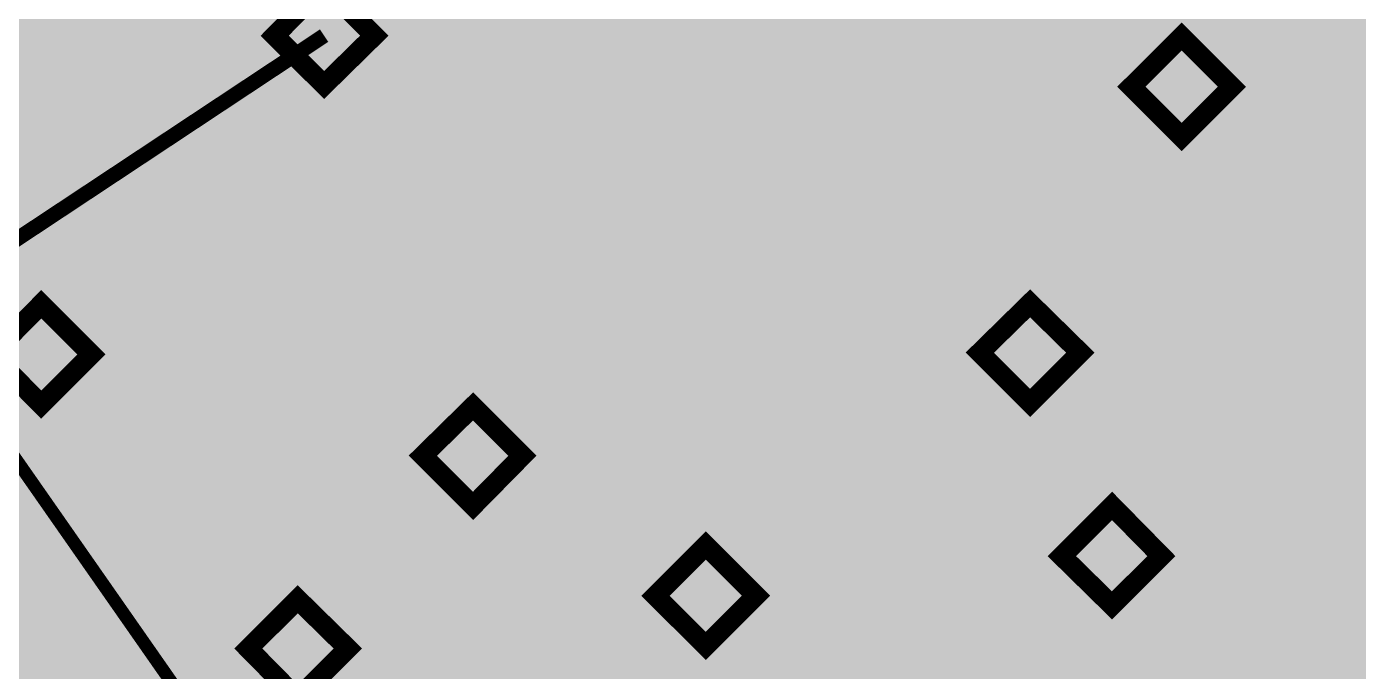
# Model space of a CAD drawing. Header units: millimetres. Extents: x 92 to 588, y 96 to 434.
# Drawn here: x 440.78 to 467.44, y 340.66 to 353.57 of the extents above; entities that cross this region are included whole.
import ezdxf

# ---------------------------------------------------------------- set-up
doc = ezdxf.new("R2010")
doc.units = ezdxf.units.MM
doc.layers.add('H', color=7, linetype='Continuous')
doc.layers.add('P', color=7, linetype='Continuous')

msp = doc.modelspace()

# ---------------------------------------------------------------- hatches: boundary and pattern name
at = {"layer": 'H', "linetype": 'Continuous'}
for points in [[(291.162, 223.903), (291.162, 433.788), (588.166, 433.788), (588.166, 223.903), (291.162, 223.903)], [(456.015, 352.12), (455.927, 352.12), (455.768, 352.155), (455.698, 352.173), (455.627, 352.208), (455.504, 352.296), (455.451, 352.349), (455.38, 352.437), (455.274, 352.614), (455.239, 352.737), (455.204, 352.861), (455.168, 353.143), (455.168, 353.302), (455.168, 353.478), (455.204, 353.778), (455.239, 353.919), (455.274, 354.042), (455.38, 354.289), (455.451, 354.395), (455.521, 354.483), (455.698, 354.642), (455.803, 354.695), (455.927, 354.748), (456.174, 354.801), (456.315, 354.801), (456.403, 354.801), (456.474, 354.801), (456.562, 354.783), (456.615, 354.766), (456.615, 354.448), (456.544, 354.466), (456.456, 354.483), (456.368, 354.501), (456.28, 354.501), (456.191, 354.501), (456.05, 354.483), (455.927, 354.43), (455.803, 354.342), (455.75, 354.289), (455.698, 354.236), (455.627, 354.095), (455.574, 353.937), (455.521, 353.743), (455.521, 353.637), (455.627, 353.46), (455.521, 353.39), (455.504, 353.319), (455.504, 353.231), (455.521, 353.108), (455.539, 352.896), (455.556, 352.808), (455.592, 352.719), (455.662, 352.596), (455.698, 352.543), (455.768, 352.473), (455.856, 352.437), (455.927, 352.402), (456.015, 352.402), (456.121, 352.402), (456.244, 352.455), (456.315, 352.525), (456.35, 352.561), (456.385, 352.596), (456.438, 352.684), (456.474, 352.861), (456.491, 353.002), (456.491, 353.072), (456.456, 353.213), (456.438, 353.266), (456.421, 353.319), (456.35, 353.407), (456.315, 353.443), (456.28, 353.478), (456.191, 353.513), (456.156, 353.531), (456.068, 353.531), (455.98, 353.548), (455.856, 353.531), (455.75, 353.496), (455.627, 353.46), (455.521, 353.637), (455.645, 353.725), (455.768, 353.778), (455.839, 353.795), (455.98, 353.831), (456.05, 353.831), (456.191, 353.813), (456.315, 353.795), (456.385, 353.778), (456.491, 353.707), (456.562, 353.672), (456.632, 353.619), (456.738, 353.478), (456.774, 353.407), (456.809, 353.319), (456.826, 353.125), (456.844, 353.019), (456.826, 352.913), (456.809, 352.737), (456.774, 352.649), (456.738, 352.561), (456.65, 352.42), (456.597, 352.367), (456.544, 352.314), (456.403, 352.208), (456.333, 352.19), (456.262, 352.155), (456.103, 352.12), (456.015, 352.12)], [(457.85, 352.12), (457.673, 352.12), (457.479, 352.155), (457.32, 352.208), (457.179, 352.261), (457.179, 352.631), (457.25, 352.596), (457.32, 352.561), (457.391, 352.525), (457.479, 352.49), (457.585, 352.473), (457.673, 352.437), (457.761, 352.42), (457.85, 352.42), (457.955, 352.42), (458.061, 352.455), (458.114, 352.473), (458.202, 352.543), (458.238, 352.578), (458.29, 352.667), (458.326, 352.755), (458.361, 352.861), (458.361, 353.002), (458.361, 353.072), (458.343, 353.178), (458.326, 353.231), (458.308, 353.266), (458.255, 353.337), (458.22, 353.372), (458.185, 353.407), (458.079, 353.443), (458.026, 353.46), (457.92, 353.478), (457.797, 353.496), (457.655, 353.496), (457.514, 353.46), (457.373, 353.443), (457.285, 353.425), (457.285, 354.766), (458.696, 354.766), (458.696, 354.448), (457.62, 354.448), (457.62, 353.76), (457.673, 353.778), (457.744, 353.778), (457.797, 353.778), (457.85, 353.778), (458.044, 353.778), (458.185, 353.743), (458.255, 353.725), (458.379, 353.672), (458.449, 353.619), (458.502, 353.566), (458.608, 353.443), (458.643, 353.372), (458.679, 353.302), (458.714, 353.108), (458.714, 353.002), (458.714, 352.913), (458.679, 352.737), (458.661, 352.649), (458.626, 352.578), (458.537, 352.437), (458.485, 352.367), (458.432, 352.314), (458.29, 352.226), (458.22, 352.19), (458.132, 352.155), (457.955, 352.12), (457.85, 352.12)], [(460.901, 352.12), (460.707, 352.12), (460.531, 352.155), (460.354, 352.208), (460.213, 352.261), (460.213, 352.631), (460.284, 352.596), (460.354, 352.561), (460.442, 352.525), (460.531, 352.49), (460.619, 352.473), (460.707, 352.437), (460.795, 352.42), (460.901, 352.42), (461.007, 352.42), (461.113, 352.455), (461.148, 352.473), (461.236, 352.543), (461.271, 352.578), (461.342, 352.667), (461.377, 352.755), (461.395, 352.861), (461.413, 353.002), (461.413, 353.072), (461.395, 353.178), (461.377, 353.231), (461.36, 353.266), (461.289, 353.337), (461.271, 353.372), (461.219, 353.407), (461.13, 353.443), (461.077, 353.46), (460.972, 353.478), (460.83, 353.496), (460.689, 353.496), (460.548, 353.46), (460.425, 353.443), (460.319, 353.425), (460.319, 354.766), (461.748, 354.766), (461.748, 354.448), (460.654, 354.448), (460.654, 353.76), (460.725, 353.778), (460.848, 353.778), (460.901, 353.778), (461.077, 353.778), (461.236, 353.743), (461.307, 353.725), (461.43, 353.672), (461.501, 353.619), (461.554, 353.566), (461.66, 353.443), (461.695, 353.372), (461.73, 353.302), (461.765, 353.108), (461.765, 353.002), (461.765, 352.913), (461.73, 352.737), (461.695, 352.649), (461.677, 352.578), (461.589, 352.437), (461.536, 352.367), (461.483, 352.314), (461.342, 352.226), (461.254, 352.19), (461.183, 352.155), (460.989, 352.12), (460.901, 352.12)], [(462.965, 352.12), (462.877, 352.12), (462.718, 352.155), (462.63, 352.173), (462.559, 352.208), (462.436, 352.296), (462.383, 352.349), (462.312, 352.437), (462.224, 352.614), (462.171, 352.737), (462.136, 352.861), (462.1, 353.143), (462.1, 353.302), (462.1, 353.478), (462.136, 353.778), (462.171, 353.919), (462.206, 354.042), (462.312, 354.289), (462.383, 354.395), (462.453, 354.483), (462.63, 354.642), (462.753, 354.695), (462.859, 354.748), (463.124, 354.801), (463.265, 354.801), (463.353, 354.801), (463.423, 354.801), (463.494, 354.783), (463.547, 354.766), (463.547, 354.448), (463.476, 354.466), (463.406, 354.483), (463.318, 354.501), (463.212, 354.501), (463.141, 354.501), (462.982, 354.483), (462.859, 354.43), (462.735, 354.342), (462.683, 354.289), (462.647, 354.236), (462.559, 354.095), (462.506, 353.937), (462.471, 353.743), (462.453, 353.637), (462.559, 353.46), (462.453, 353.39), (462.453, 353.319), (462.453, 353.108), (462.471, 352.896), (462.506, 352.808), (462.524, 352.719), (462.594, 352.596), (462.63, 352.543), (462.7, 352.473), (462.788, 352.437), (462.877, 352.402), (462.965, 352.402), (463.053, 352.402), (463.194, 352.455), (463.265, 352.525), (463.3, 352.561), (463.318, 352.596), (463.37, 352.684), (463.423, 352.861), (463.423, 353.002), (463.423, 353.072), (463.406, 353.213), (463.388, 353.266), (463.353, 353.319), (463.3, 353.407), (463.247, 353.443), (463.212, 353.478), (463.141, 353.513), (463.088, 353.531), (463, 353.531), (462.912, 353.548), (462.806, 353.531), (462.683, 353.496), (462.559, 353.46), (462.453, 353.637), (462.577, 353.725), (462.718, 353.778), (462.771, 353.795), (462.912, 353.831), (463, 353.831), (463.141, 353.813), (463.265, 353.795), (463.318, 353.778), (463.441, 353.707), (463.494, 353.672), (463.565, 353.619), (463.67, 353.478), (463.706, 353.407), (463.741, 353.319), (463.776, 353.125), (463.776, 353.019), (463.776, 352.913), (463.741, 352.737), (463.706, 352.649), (463.67, 352.561), (463.582, 352.42), (463.529, 352.367), (463.476, 352.314), (463.353, 352.208), (463.282, 352.19), (463.194, 352.155), (463.035, 352.12), (462.965, 352.12)], [(446.737, 352.402), (445.749, 353.39), (446.737, 354.395), (447.742, 353.39), (446.737, 352.402)], [(463.9, 351.361), (462.894, 352.367), (463.9, 353.372), (464.905, 352.367), (463.9, 351.361)], [(466.493, 350.532), (466.404, 350.532), (466.246, 350.568), (466.175, 350.603), (466.105, 350.62), (465.981, 350.709), (465.928, 350.762), (465.858, 350.85), (465.752, 351.026), (465.716, 351.15), (465.681, 351.273), (465.646, 351.555), (465.646, 351.732), (465.646, 351.89), (465.681, 352.19), (465.716, 352.331), (465.752, 352.473), (465.858, 352.702), (465.928, 352.808), (465.999, 352.896), (466.175, 353.055), (466.281, 353.108), (466.404, 353.16), (466.651, 353.213), (466.81, 353.213), (466.881, 353.213), (466.969, 353.213), (467.039, 353.196), (467.092, 353.178), (467.092, 352.861), (467.022, 352.878), (466.951, 352.896), (466.863, 352.913), (466.757, 352.931), (466.669, 352.913), (466.528, 352.896), (466.404, 352.843), (466.281, 352.755), (466.228, 352.702), (466.193, 352.649), (466.105, 352.508), (466.052, 352.349), (466.016, 352.173), (465.999, 352.067), (466.105, 351.873), (465.999, 351.82), (465.999, 351.767), (465.999, 351.732), (465.999, 351.696), (465.999, 351.643), (465.999, 351.52), (466.016, 351.308), (466.052, 351.22), (466.069, 351.132), (466.14, 351.008), (466.175, 350.973), (466.246, 350.885), (466.334, 350.85), (466.404, 350.832), (466.493, 350.814), (466.598, 350.832), (466.74, 350.867), (466.81, 350.938), (466.845, 350.973), (466.863, 351.008), (466.916, 351.097), (466.969, 351.273), (466.969, 351.414), (466.969, 351.485), (466.951, 351.626), (466.934, 351.679), (466.898, 351.732), (466.828, 351.82), (466.792, 351.873), (466.757, 351.89), (466.687, 351.926), (466.634, 351.943), (466.545, 351.943), (466.457, 351.961), (466.334, 351.943), (466.228, 351.926), (466.105, 351.873), (465.999, 352.067), (466.122, 352.137), (466.246, 352.19), (466.316, 352.208), (466.457, 352.243), (466.545, 352.243), (466.687, 352.243), (466.81, 352.208), (466.863, 352.19), (466.969, 352.137), (467.039, 352.084), (467.11, 352.032), (467.216, 351.89), (467.251, 351.82), (467.286, 351.732), (467.322, 351.538), (467.322, 351.432), (467.322, 351.326), (467.286, 351.15), (467.251, 351.061), (467.216, 350.973), (467.128, 350.832), (467.075, 350.779), (467.022, 350.726), (466.881, 350.638), (466.81, 350.603), (466.74, 350.568), (466.581, 350.532), (466.493, 350.532)], [(459.243, 352.173), (459.243, 352.667), (459.649, 352.667), (459.649, 352.173), (459.243, 352.173)], [(442.08, 347.833), (441.992, 347.833), (441.833, 347.869), (441.763, 347.904), (441.692, 347.922), (441.569, 348.01), (441.516, 348.063), (441.445, 348.151), (441.34, 348.327), (441.304, 348.451), (441.269, 348.574), (441.234, 348.857), (441.234, 349.033), (441.234, 349.192), (441.269, 349.492), (441.304, 349.633), (441.34, 349.774), (441.445, 350.003), (441.516, 350.109), (441.586, 350.197), (441.763, 350.356), (441.869, 350.409), (441.992, 350.462), (442.239, 350.515), (442.38, 350.532), (442.468, 350.515), (442.557, 350.515), (442.627, 350.497), (442.68, 350.479), (442.68, 350.162), (442.61, 350.179), (442.539, 350.197), (442.433, 350.215), (442.345, 350.232), (442.257, 350.215), (442.116, 350.197), (441.992, 350.144), (441.869, 350.056), (441.816, 350.003), (441.78, 349.95), (441.692, 349.809), (441.639, 349.65), (441.604, 349.474), (441.586, 349.368), (441.692, 349.174), (441.586, 349.121), (441.586, 349.068), (441.586, 349.033), (441.586, 348.821), (441.604, 348.61), (441.639, 348.521), (441.657, 348.433), (441.728, 348.31), (441.763, 348.274), (441.833, 348.186), (441.922, 348.151), (441.992, 348.133), (442.08, 348.116), (442.186, 348.133), (442.31, 348.186), (442.398, 348.239), (442.433, 348.274), (442.451, 348.31), (442.504, 348.398), (442.557, 348.574), (442.557, 348.715), (442.557, 348.786), (442.539, 348.927), (442.504, 348.98), (442.486, 349.033), (442.415, 349.121), (442.38, 349.174), (442.345, 349.192), (442.257, 349.227), (442.221, 349.245), (442.133, 349.262), (442.045, 349.262), (441.922, 349.245), (441.816, 349.227), (441.692, 349.174), (441.586, 349.368), (441.71, 349.439), (441.833, 349.492), (441.904, 349.509), (442.045, 349.544), (442.116, 349.544), (442.274, 349.544), (442.38, 349.509), (442.451, 349.492), (442.557, 349.439), (442.627, 349.386), (442.698, 349.333), (442.804, 349.192), (442.839, 349.121), (442.874, 349.033), (442.909, 348.839), (442.909, 348.733), (442.909, 348.627), (442.874, 348.451), (442.839, 348.363), (442.804, 348.274), (442.715, 348.133), (442.662, 348.08), (442.61, 348.028), (442.468, 347.939), (442.398, 347.904), (442.327, 347.869), (442.169, 347.833), (442.08, 347.833)], [(446.631, 347.833), (446.561, 347.851), (446.49, 347.851), (446.42, 347.869), (446.42, 348.204), (446.49, 348.186), (446.561, 348.169), (446.666, 348.151), (446.755, 348.133), (446.843, 348.133), (446.984, 348.169), (447.125, 348.222), (447.231, 348.31), (447.284, 348.363), (447.337, 348.416), (447.407, 348.557), (447.46, 348.715), (447.495, 348.909), (447.513, 348.998), (447.407, 349.192), (447.513, 349.245), (447.513, 349.315), (447.513, 349.368), (447.513, 349.421), (447.513, 349.544), (447.495, 349.756), (447.478, 349.844), (447.443, 349.915), (447.372, 350.056), (447.337, 350.091), (447.301, 350.144), (447.213, 350.197), (447.178, 350.215), (447.107, 350.232), (447.002, 350.25), (446.913, 350.232), (446.772, 350.179), (446.702, 350.127), (446.666, 350.091), (446.631, 350.056), (446.596, 349.95), (446.543, 349.791), (446.543, 349.65), (446.543, 349.562), (446.561, 349.439), (446.578, 349.386), (446.614, 349.333), (446.684, 349.245), (446.719, 349.192), (446.755, 349.174), (446.825, 349.139), (446.878, 349.121), (446.949, 349.103), (447.055, 349.103), (447.16, 349.121), (447.284, 349.139), (447.407, 349.192), (447.513, 348.998), (447.372, 348.909), (447.249, 348.874), (447.178, 348.839), (447.037, 348.821), (446.966, 348.821), (446.825, 348.821), (446.702, 348.857), (446.649, 348.874), (446.525, 348.927), (446.472, 348.98), (446.402, 349.033), (446.296, 349.156), (446.261, 349.245), (446.225, 349.333), (446.19, 349.527), (446.19, 349.633), (446.19, 349.738), (446.225, 349.915), (446.261, 350.003), (446.296, 350.074), (446.384, 350.215), (446.437, 350.285), (446.49, 350.338), (446.614, 350.426), (446.772, 350.497), (446.931, 350.532), (447.019, 350.532), (447.107, 350.532), (447.266, 350.497), (447.337, 350.462), (447.407, 350.426), (447.531, 350.356), (447.584, 350.303), (447.654, 350.215), (447.76, 350.038), (447.795, 349.915), (447.831, 349.809), (447.866, 349.509), (447.866, 349.174), (447.831, 348.874), (447.795, 348.733), (447.76, 348.592), (447.654, 348.345), (447.584, 348.257), (447.513, 348.151), (447.319, 348.01), (447.231, 347.939), (447.107, 347.904), (446.86, 347.851), (446.702, 347.833), (446.631, 347.833)], [(449.03, 347.833), (448.942, 347.833), (448.783, 347.869), (448.713, 347.904), (448.642, 347.922), (448.501, 348.01), (448.448, 348.063), (448.395, 348.151), (448.289, 348.327), (448.236, 348.451), (448.201, 348.574), (448.166, 348.857), (448.166, 349.033), (448.166, 349.192), (448.201, 349.492), (448.236, 349.633), (448.272, 349.774), (448.377, 350.003), (448.448, 350.109), (448.519, 350.197), (448.713, 350.356), (448.818, 350.409), (448.924, 350.462), (449.189, 350.515), (449.33, 350.532), (449.418, 350.515), (449.489, 350.515), (449.559, 350.497), (449.63, 350.479), (449.63, 350.162), (449.559, 350.179), (449.471, 350.197), (449.383, 350.215), (449.277, 350.232), (449.206, 350.215), (449.048, 350.197), (448.924, 350.144), (448.818, 350.056), (448.765, 350.003), (448.713, 349.95), (448.624, 349.809), (448.571, 349.65), (448.536, 349.474), (448.519, 349.368), (448.642, 349.174), (448.519, 349.121), (448.519, 349.068), (448.519, 349.033), (448.519, 348.821), (448.554, 348.61), (448.571, 348.521), (448.589, 348.433), (448.66, 348.31), (448.695, 348.274), (448.783, 348.186), (448.854, 348.151), (448.942, 348.133), (449.03, 348.116), (449.118, 348.133), (449.259, 348.186), (449.33, 348.239), (449.4, 348.31), (449.436, 348.398), (449.489, 348.574), (449.489, 348.715), (449.489, 348.786), (449.471, 348.927), (449.453, 348.98), (449.436, 349.033), (449.365, 349.121), (449.312, 349.174), (449.277, 349.192), (449.206, 349.227), (449.154, 349.245), (449.083, 349.262), (448.977, 349.262), (448.871, 349.245), (448.748, 349.227), (448.642, 349.174), (448.519, 349.368), (448.642, 349.439), (448.783, 349.492), (448.836, 349.509), (448.995, 349.544), (449.065, 349.544), (449.206, 349.544), (449.33, 349.509), (449.383, 349.492), (449.506, 349.439), (449.559, 349.386), (449.63, 349.333), (449.736, 349.192), (449.771, 349.121), (449.806, 349.033), (449.841, 348.839), (449.841, 348.733), (449.841, 348.627), (449.806, 348.451), (449.771, 348.363), (449.736, 348.274), (449.647, 348.133), (449.595, 348.08), (449.542, 348.028), (449.418, 347.939), (449.348, 347.904), (449.277, 347.869), (449.118, 347.833), (449.03, 347.833)], [(443.35, 347.886), (444.532, 350.179), (443.192, 350.179), (443.192, 350.479), (444.832, 350.479), (444.832, 350.091), (443.721, 347.886), (443.35, 347.886)], [(454.851, 346.793), (454.692, 346.828), (454.622, 346.846), (454.551, 346.881), (454.41, 346.969), (454.357, 347.022), (454.304, 347.093), (454.198, 347.287), (454.145, 347.41), (454.11, 347.516), (454.075, 347.816), (454.075, 348.151), (454.11, 348.451), (454.145, 348.592), (454.181, 348.715), (454.286, 348.962), (454.357, 349.068), (454.428, 349.156), (454.622, 349.315), (454.727, 349.368), (454.833, 349.421), (455.098, 349.474), (455.239, 349.474), (455.327, 349.474), (455.398, 349.474), (455.468, 349.456), (455.521, 349.439), (455.521, 349.103), (455.468, 349.139), (455.38, 349.156), (455.292, 349.174), (455.186, 349.174), (455.115, 349.174), (454.957, 349.156), (454.833, 349.103), (454.71, 349.015), (454.675, 348.962), (454.622, 348.909), (454.533, 348.768), (454.48, 348.61), (454.445, 348.416), (454.428, 348.31), (454.551, 348.133), (454.428, 348.063), (454.428, 348.028), (454.428, 347.957), (454.428, 347.904), (454.428, 347.781), (454.463, 347.551), (454.48, 347.463), (454.498, 347.393), (454.569, 347.269), (454.604, 347.216), (454.692, 347.146), (454.763, 347.11), (454.851, 347.075), (454.939, 347.075), (455.027, 347.075), (455.168, 347.128), (455.239, 347.181), (455.274, 347.216), (455.31, 347.269), (455.345, 347.357), (455.398, 347.534), (455.398, 347.675), (455.398, 347.745), (455.38, 347.886), (455.362, 347.939), (455.345, 347.992), (455.274, 348.08), (455.221, 348.116), (455.186, 348.151), (455.115, 348.186), (455.063, 348.186), (454.992, 348.204), (454.886, 348.204), (454.78, 348.204), (454.657, 348.169), (454.551, 348.133), (454.428, 348.31), (454.551, 348.398), (454.692, 348.451), (454.745, 348.468), (454.886, 348.486), (454.974, 348.504), (455.115, 348.486), (455.239, 348.468), (455.292, 348.451), (455.415, 348.38), (455.468, 348.345), (455.539, 348.292), (455.645, 348.151), (455.68, 348.063), (455.715, 347.992), (455.75, 347.798), (455.75, 347.692), (455.75, 347.587), (455.715, 347.393), (455.68, 347.322), (455.645, 347.234), (455.556, 347.093), (455.504, 347.04), (455.451, 346.969), (455.327, 346.881), (455.257, 346.846), (455.168, 346.828), (455.01, 346.793), (454.851, 346.793)], [(456.791, 346.793), (456.632, 346.828), (456.562, 346.846), (456.491, 346.881), (456.368, 346.969), (456.315, 347.022), (456.244, 347.093), (456.139, 347.287), (456.103, 347.41), (456.068, 347.516), (456.033, 347.816), (456.015, 347.975), (456.033, 348.151), (456.068, 348.451), (456.086, 348.592), (456.139, 348.715), (456.244, 348.962), (456.297, 349.068), (456.385, 349.156), (456.562, 349.315), (456.668, 349.368), (456.791, 349.421), (457.038, 349.474), (457.179, 349.474), (457.267, 349.474), (457.338, 349.474), (457.409, 349.456), (457.479, 349.439), (457.479, 349.103), (457.409, 349.139), (457.32, 349.156), (457.232, 349.174), (457.144, 349.174), (457.056, 349.174), (456.915, 349.156), (456.774, 349.103), (456.668, 349.015), (456.615, 348.962), (456.562, 348.909), (456.491, 348.768), (456.421, 348.61), (456.385, 348.416), (456.385, 348.31), (456.491, 348.133), (456.385, 348.063), (456.368, 348.028), (456.368, 347.957), (456.368, 347.904), (456.368, 347.781), (456.403, 347.551), (456.421, 347.463), (456.456, 347.393), (456.509, 347.269), (456.562, 347.216), (456.632, 347.146), (456.703, 347.11), (456.791, 347.075), (456.879, 347.075), (456.985, 347.075), (457.109, 347.128), (457.179, 347.181), (457.215, 347.216), (457.25, 347.269), (457.303, 347.357), (457.338, 347.534), (457.356, 347.675), (457.338, 347.745), (457.32, 347.886), (457.303, 347.939), (457.285, 347.992), (457.215, 348.08), (457.162, 348.116), (457.144, 348.151), (457.056, 348.186), (457.02, 348.186), (456.932, 348.204), (456.844, 348.204), (456.721, 348.204), (456.597, 348.169), (456.491, 348.133), (456.385, 348.31), (456.509, 348.398), (456.632, 348.451), (456.703, 348.468), (456.844, 348.486), (456.915, 348.504), (457.056, 348.486), (457.179, 348.468), (457.232, 348.451), (457.356, 348.38), (457.426, 348.345), (457.479, 348.292), (457.585, 348.151), (457.638, 348.063), (457.655, 347.992), (457.691, 347.798), (457.691, 347.587), (457.655, 347.393), (457.638, 347.322), (457.603, 347.234), (457.514, 347.093), (457.461, 347.04), (457.391, 346.969), (457.267, 346.881), (457.197, 346.846), (457.126, 346.828), (456.968, 346.793), (456.791, 346.793)], [(459.843, 346.793), (459.684, 346.828), (459.613, 346.846), (459.543, 346.881), (459.402, 346.969), (459.349, 347.022), (459.296, 347.093), (459.19, 347.287), (459.137, 347.41), (459.102, 347.516), (459.067, 347.816), (459.067, 347.975), (459.067, 348.151), (459.102, 348.451), (459.137, 348.592), (459.172, 348.715), (459.278, 348.962), (459.349, 349.068), (459.419, 349.156), (459.613, 349.315), (459.719, 349.368), (459.825, 349.421), (460.09, 349.474), (460.231, 349.474), (460.319, 349.474), (460.39, 349.474), (460.46, 349.456), (460.513, 349.439), (460.513, 349.103), (460.46, 349.139), (460.372, 349.156), (460.284, 349.174), (460.178, 349.174), (460.107, 349.174), (459.949, 349.156), (459.825, 349.103), (459.719, 349.015), (459.666, 348.962), (459.613, 348.909), (459.525, 348.768), (459.472, 348.61), (459.437, 348.416), (459.419, 348.31), (459.543, 348.133), (459.419, 348.063), (459.419, 348.028), (459.419, 347.992), (459.419, 347.781), (459.455, 347.551), (459.472, 347.463), (459.49, 347.393), (459.56, 347.269), (459.596, 347.216), (459.684, 347.146), (459.755, 347.11), (459.843, 347.075), (459.931, 347.075), (460.019, 347.075), (460.16, 347.128), (460.231, 347.181), (460.266, 347.216), (460.301, 347.269), (460.337, 347.357), (460.39, 347.534), (460.39, 347.675), (460.39, 347.745), (460.372, 347.886), (460.354, 347.939), (460.337, 347.992), (460.266, 348.08), (460.213, 348.116), (460.178, 348.151), (460.107, 348.186), (460.054, 348.186), (459.984, 348.204), (459.878, 348.204), (459.772, 348.204), (459.649, 348.169), (459.543, 348.133), (459.419, 348.31), (459.543, 348.398), (459.684, 348.451), (459.737, 348.468), (459.878, 348.486), (459.966, 348.504), (460.107, 348.486), (460.231, 348.468), (460.284, 348.451), (460.407, 348.38), (460.46, 348.345), (460.531, 348.292), (460.636, 348.151), (460.672, 348.063), (460.707, 347.992), (460.742, 347.798), (460.742, 347.692), (460.742, 347.587), (460.707, 347.393), (460.672, 347.322), (460.636, 347.234), (460.548, 347.093), (460.495, 347.04), (460.442, 346.969), (460.319, 346.881), (460.248, 346.846), (460.178, 346.828), (460.019, 346.793), (459.843, 346.793)], [(445.308, 347.886), (445.308, 348.38), (445.714, 348.38), (445.714, 347.886), (445.308, 347.886)], [(441.075, 345.999), (440.087, 347.004), (441.075, 348.01), (442.08, 347.004), (441.075, 345.999)], [(460.866, 346.034), (459.86, 347.04), (460.866, 348.028), (461.871, 347.04), (460.866, 346.034)], [(458.149, 346.846), (458.149, 347.34), (458.573, 347.34), (458.573, 346.846), (458.149, 346.846)], [(449.718, 343.971), (448.713, 344.976), (449.718, 345.964), (450.706, 344.976), (449.718, 343.971)], [(440.546, 341.942), (440.458, 341.942), (440.299, 341.977), (440.228, 341.995), (440.158, 342.03), (440.034, 342.118), (439.981, 342.171), (439.911, 342.242), (439.805, 342.436), (439.77, 342.559), (439.734, 342.665), (439.699, 342.965), (439.699, 343.124), (439.699, 343.3), (439.734, 343.6), (439.77, 343.741), (439.805, 343.865), (439.911, 344.112), (439.981, 344.218), (440.052, 344.306), (440.228, 344.464), (440.334, 344.517), (440.458, 344.57), (440.705, 344.623), (440.863, 344.623), (440.934, 344.623), (441.022, 344.623), (441.093, 344.606), (441.145, 344.588), (441.145, 344.253), (441.075, 344.288), (441.004, 344.306), (440.899, 344.323), (440.81, 344.323), (440.722, 344.323), (440.581, 344.306), (440.458, 344.253), (440.334, 344.165), (440.281, 344.112), (440.246, 344.059), (440.158, 343.918), (440.105, 343.759), (440.07, 343.565), (440.052, 343.459), (440.158, 343.283), (440.052, 343.212), (440.052, 343.177), (440.052, 343.142), (440.052, 342.93), (440.07, 342.701), (440.105, 342.63), (440.122, 342.542), (440.193, 342.418), (440.228, 342.365), (440.299, 342.295), (440.387, 342.26), (440.458, 342.224), (440.546, 342.224), (440.652, 342.224), (440.775, 342.277), (440.863, 342.33), (440.899, 342.365), (440.916, 342.418), (440.969, 342.507), (441.022, 342.683), (441.022, 342.824), (441.022, 342.895), (441.004, 343.036), (440.951, 343.142), (440.881, 343.23), (440.846, 343.265), (440.81, 343.3), (440.74, 343.336), (440.687, 343.336), (440.599, 343.353), (440.51, 343.353), (440.387, 343.353), (440.281, 343.318), (440.158, 343.283), (440.052, 343.459), (440.175, 343.547), (440.299, 343.6), (440.369, 343.618), (440.51, 343.635), (440.581, 343.653), (440.74, 343.635), (440.846, 343.618), (440.916, 343.6), (441.022, 343.53), (441.093, 343.494), (441.163, 343.441), (441.269, 343.3), (441.304, 343.212), (441.34, 343.142), (441.375, 342.948), (441.375, 342.842), (441.375, 342.736), (441.34, 342.559), (441.304, 342.471), (441.269, 342.383), (441.181, 342.242), (441.128, 342.189), (441.075, 342.118), (440.934, 342.03), (440.863, 341.995), (440.793, 341.977), (440.634, 341.942), (440.546, 341.942)], [(442.468, 341.942), (442.363, 341.942), (442.186, 341.96), (442.116, 341.995), (442.045, 342.03), (441.904, 342.101), (441.851, 342.154), (441.798, 342.207), (441.71, 342.33), (441.675, 342.401), (441.657, 342.471), (441.622, 342.63), (441.622, 342.701), (441.622, 342.806), (441.675, 343), (441.728, 343.089), (441.798, 343.177), (441.957, 343.318), (442.063, 343.371), (442.204, 343.23), (442.08, 343.124), (442.045, 343.053), (442.01, 342.983), (441.975, 342.824), (441.975, 342.736), (441.975, 342.612), (442.045, 342.436), (442.116, 342.348), (442.186, 342.277), (442.363, 342.207), (442.468, 342.189), (442.574, 342.207), (442.751, 342.26), (442.821, 342.33), (442.874, 342.401), (442.945, 342.577), (442.945, 342.683), (442.945, 342.753), (442.909, 342.895), (442.892, 342.93), (442.856, 342.983), (442.733, 343.071), (442.645, 343.124), (442.574, 343.159), (442.486, 343.194), (442.38, 343.23), (442.274, 343.283), (442.204, 343.23), (442.063, 343.371), (441.975, 343.441), (441.833, 343.565), (441.78, 343.635), (441.728, 343.688), (441.692, 343.865), (441.692, 343.953), (441.692, 344.023), (441.71, 344.165), (441.763, 344.288), (441.851, 344.394), (441.904, 344.447), (441.957, 344.482), (442.08, 344.57), (442.221, 344.606), (442.38, 344.641), (442.557, 344.641), (442.715, 344.606), (442.856, 344.57), (442.98, 344.5), (443.033, 344.447), (443.086, 344.412), (443.156, 344.306), (443.209, 344.182), (443.245, 344.059), (443.245, 343.988), (443.245, 343.9), (443.192, 343.724), (443.139, 343.635), (443.086, 343.547), (442.945, 343.424), (442.856, 343.371), (442.715, 343.512), (442.821, 343.635), (442.856, 343.688), (442.874, 343.759), (442.892, 343.9), (442.909, 343.971), (442.892, 344.059), (442.839, 344.2), (442.786, 344.27), (442.751, 344.288), (442.68, 344.341), (442.557, 344.376), (442.468, 344.376), (442.363, 344.376), (442.221, 344.323), (442.151, 344.27), (442.116, 344.253), (442.08, 344.182), (442.045, 344.076), (442.027, 344.006), (442.027, 343.935), (442.063, 343.829), (442.098, 343.777), (442.133, 343.741), (442.221, 343.653), (442.274, 343.618), (442.345, 343.583), (442.451, 343.547), (442.557, 343.494), (442.645, 343.459), (442.715, 343.512), (442.856, 343.371), (442.962, 343.3), (443.121, 343.177), (443.192, 343.106), (443.245, 343.018), (443.297, 342.824), (443.297, 342.718), (443.297, 342.63), (443.28, 342.489), (443.209, 342.348), (443.121, 342.224), (443.068, 342.154), (442.998, 342.101), (442.874, 342.03), (442.715, 341.96), (442.557, 341.942), (442.468, 341.942)], [(444.726, 341.995), (444.726, 342.365), (444.903, 342.524), (445.061, 342.665), (445.202, 342.824), (445.361, 342.983), (445.485, 343.142), (445.696, 343.406), (445.749, 343.494), (445.802, 343.6), (445.855, 343.794), (445.855, 343.9), (445.855, 344.006), (445.837, 344.094), (445.82, 344.129), (445.767, 344.2), (445.732, 344.235), (445.679, 344.27), (445.59, 344.306), (445.52, 344.323), (445.414, 344.341), (445.326, 344.323), (445.238, 344.306), (445.132, 344.288), (445.044, 344.253), (444.973, 344.218), (444.92, 344.182), (444.85, 344.147), (444.797, 344.112), (444.779, 344.482), (444.903, 344.535), (445.079, 344.588), (445.185, 344.606), (445.361, 344.623), (445.449, 344.641), (445.538, 344.623), (445.696, 344.606), (445.837, 344.553), (445.961, 344.482), (446.014, 344.447), (446.067, 344.394), (446.137, 344.27), (446.19, 344.147), (446.208, 344.006), (446.225, 343.918), (446.208, 343.777), (446.173, 343.635), (446.137, 343.512), (446.084, 343.406), (446.014, 343.3), (445.926, 343.177), (445.837, 343.071), (445.732, 342.965), (445.573, 342.789), (445.379, 342.595), (445.185, 342.418), (445.061, 342.295), (446.331, 342.295), (446.331, 341.995), (444.726, 341.995)], [(447.46, 341.942), (447.354, 341.942), (447.178, 341.96), (447.037, 342.03), (446.896, 342.101), (446.843, 342.154), (446.79, 342.207), (446.702, 342.33), (446.666, 342.401), (446.649, 342.471), (446.614, 342.63), (446.614, 342.701), (446.614, 342.806), (446.684, 343), (446.719, 343.089), (446.79, 343.177), (446.949, 343.318), (447.055, 343.371), (447.196, 343.23), (447.09, 343.124), (447.037, 343.053), (447.002, 342.983), (446.966, 342.824), (446.966, 342.736), (446.966, 342.612), (447.037, 342.436), (447.107, 342.348), (447.178, 342.277), (447.354, 342.207), (447.46, 342.189), (447.566, 342.207), (447.742, 342.26), (447.813, 342.33), (447.866, 342.401), (447.936, 342.577), (447.936, 342.683), (447.936, 342.753), (447.901, 342.895), (447.884, 342.93), (447.848, 342.983), (447.725, 343.071), (447.637, 343.124), (447.566, 343.159), (447.478, 343.194), (447.372, 343.23), (447.266, 343.283), (447.196, 343.23), (447.055, 343.371), (446.966, 343.441), (446.825, 343.565), (446.772, 343.635), (446.719, 343.688), (446.684, 343.865), (446.684, 343.953), (446.684, 344.023), (446.702, 344.165), (446.755, 344.288), (446.843, 344.394), (446.896, 344.447), (446.949, 344.482), (447.072, 344.57), (447.213, 344.606), (447.372, 344.641), (447.548, 344.641), (447.707, 344.606), (447.848, 344.57), (447.972, 344.5), (448.025, 344.447), (448.078, 344.412), (448.148, 344.306), (448.201, 344.182), (448.236, 344.059), (448.236, 343.988), (448.236, 343.9), (448.183, 343.724), (448.13, 343.635), (448.078, 343.547), (447.936, 343.424), (447.848, 343.371), (447.707, 343.512), (447.813, 343.635), (447.848, 343.688), (447.866, 343.759), (447.884, 343.9), (447.901, 343.971), (447.884, 344.059), (447.831, 344.2), (447.778, 344.27), (447.742, 344.288), (447.672, 344.341), (447.548, 344.376), (447.46, 344.376), (447.372, 344.376), (447.213, 344.323), (447.143, 344.27), (447.125, 344.253), (447.072, 344.182), (447.037, 344.076), (447.019, 344.006), (447.019, 343.935), (447.055, 343.829), (447.09, 343.777), (447.125, 343.741), (447.213, 343.653), (447.266, 343.618), (447.337, 343.583), (447.443, 343.547), (447.548, 343.494), (447.637, 343.459), (447.707, 343.512), (447.848, 343.371), (447.954, 343.3), (448.113, 343.177), (448.183, 343.106), (448.236, 343.018), (448.289, 342.824), (448.307, 342.718), (448.289, 342.63), (448.272, 342.489), (448.201, 342.348), (448.113, 342.224), (448.06, 342.154), (447.989, 342.101), (447.866, 342.03), (447.707, 341.96), (447.548, 341.942), (447.46, 341.942)], [(454.639, 342.207), (454.639, 344.8), (455.292, 344.8), (455.398, 344.8), (455.592, 344.782), (455.68, 344.764), (455.75, 344.747), (455.892, 344.676), (455.962, 344.641), (456.033, 344.588), (456.139, 344.464), (456.191, 344.394), (456.227, 344.306), (456.262, 344.129), (456.262, 344.023), (456.262, 343.935), (456.227, 343.777), (456.209, 343.706), (456.174, 343.635), (456.086, 343.494), (456.033, 343.441), (455.98, 343.388), (455.821, 343.283), (455.733, 343.247), (455.627, 343.212), (455.398, 343.177), (455.274, 343.177), (454.974, 343.177), (454.974, 343.477), (455.221, 343.477), (455.415, 343.477), (455.556, 343.512), (455.609, 343.53), (455.715, 343.583), (455.768, 343.618), (455.803, 343.671), (455.856, 343.759), (455.874, 343.794), (455.909, 343.9), (455.909, 344.006), (455.909, 344.076), (455.892, 344.2), (455.856, 344.235), (455.839, 344.288), (455.768, 344.376), (455.715, 344.412), (455.645, 344.447), (455.539, 344.482), (455.415, 344.5), (455.257, 344.5), (454.974, 344.5), (454.974, 343.477), (454.974, 343.177), (454.974, 342.207), (454.639, 342.207)], [(457.197, 342.154), (457.091, 342.171), (456.897, 342.189), (456.809, 342.207), (456.632, 342.26), (456.491, 342.313), (456.491, 342.683), (456.632, 342.612), (456.809, 342.542), (456.897, 342.507), (457.073, 342.471), (457.179, 342.454), (457.285, 342.471), (457.391, 342.489), (457.444, 342.507), (457.532, 342.577), (457.567, 342.612), (457.62, 342.683), (457.673, 342.771), (457.691, 342.824), (457.708, 342.93), (457.708, 343.071), (457.691, 343.194), (457.673, 343.23), (457.638, 343.283), (457.585, 343.353), (457.55, 343.371), (457.479, 343.424), (457.373, 343.459), (457.267, 343.477), (457.02, 343.477), (457.02, 343.759), (457.126, 343.759), (457.25, 343.759), (457.426, 343.812), (457.514, 343.865), (457.55, 343.9), (457.603, 343.971), (457.655, 344.094), (457.655, 344.2), (457.655, 344.235), (457.638, 344.323), (457.62, 344.359), (457.603, 344.394), (457.55, 344.447), (457.461, 344.517), (457.373, 344.535), (457.303, 344.553), (457.215, 344.553), (457.109, 344.553), (457.02, 344.535), (456.932, 344.5), (456.826, 344.464), (456.756, 344.429), (456.685, 344.394), (456.632, 344.359), (456.58, 344.323), (456.562, 344.694), (456.685, 344.747), (456.862, 344.8), (456.968, 344.817), (457.144, 344.853), (457.232, 344.853), (457.409, 344.853), (457.532, 344.817), (457.603, 344.8), (457.726, 344.747), (457.779, 344.711), (457.832, 344.658), (457.92, 344.57), (457.955, 344.5), (457.973, 344.447), (458.008, 344.306), (458.008, 344.235), (458.008, 344.129), (457.938, 343.935), (457.867, 343.847), (457.797, 343.777), (457.62, 343.671), (457.532, 343.653), (457.62, 343.6), (457.708, 343.565), (457.797, 343.53), (457.885, 343.459), (457.92, 343.424), (457.973, 343.318), (458.008, 343.265), (458.026, 343.212), (458.061, 343.071), (458.061, 342.983), (458.061, 342.895), (458.026, 342.736), (457.991, 342.665), (457.973, 342.595), (457.885, 342.454), (457.832, 342.401), (457.779, 342.348), (457.638, 342.26), (457.55, 342.224), (457.479, 342.189), (457.285, 342.171), (457.197, 342.154)], [(460.513, 342.171), (460.372, 342.171), (460.143, 342.207), (460.037, 342.224), (459.843, 342.295), (459.666, 342.365), (459.666, 342.806), (459.772, 342.718), (459.966, 342.595), (460.072, 342.559), (460.178, 342.507), (460.39, 342.471), (460.495, 342.471), (460.636, 342.471), (460.848, 342.524), (460.919, 342.577), (460.954, 342.612), (461.007, 342.683), (461.06, 342.806), (461.077, 342.895), (461.06, 342.965), (461.025, 343.106), (460.989, 343.142), (460.954, 343.194), (460.83, 343.265), (460.742, 343.3), (460.636, 343.318), (460.531, 343.353), (460.425, 343.371), (460.284, 343.406), (460.16, 343.441), (460.037, 343.494), (459.949, 343.565), (459.86, 343.635), (459.825, 343.688), (459.755, 343.777), (459.737, 343.847), (459.719, 343.9), (459.684, 344.041), (459.684, 344.112), (459.684, 344.182), (459.719, 344.323), (459.79, 344.464), (459.878, 344.57), (459.931, 344.641), (460.001, 344.676), (460.143, 344.764), (460.284, 344.817), (460.46, 344.835), (460.548, 344.853), (460.672, 344.853), (460.866, 344.817), (460.972, 344.8), (461.06, 344.782), (461.236, 344.711), (461.324, 344.676), (461.324, 344.27), (461.236, 344.323), (461.077, 344.429), (460.989, 344.464), (460.883, 344.5), (460.689, 344.553), (460.584, 344.553), (460.46, 344.553), (460.266, 344.482), (460.195, 344.429), (460.16, 344.412), (460.107, 344.341), (460.072, 344.27), (460.054, 344.182), (460.037, 344.147), (460.054, 344.059), (460.09, 343.935), (460.125, 343.882), (460.178, 343.829), (460.301, 343.759), (460.39, 343.741), (460.495, 343.706), (460.654, 343.671), (460.795, 343.635), (460.919, 343.6), (461.042, 343.565), (461.236, 343.441), (461.307, 343.353), (461.36, 343.265), (461.413, 343.071), (461.43, 342.948), (461.43, 342.877), (461.395, 342.718), (461.36, 342.648), (461.324, 342.577), (461.254, 342.454), (461.183, 342.401), (461.13, 342.348), (460.989, 342.26), (460.919, 342.224), (460.83, 342.207), (460.636, 342.171), (460.513, 342.171)], [(461.748, 342.207), (461.748, 344.8), (462.083, 344.8), (462.083, 343.794), (463.282, 343.794), (463.282, 344.8), (463.617, 344.8), (463.617, 342.207), (463.282, 342.207), (463.282, 343.477), (462.083, 343.477), (462.083, 342.207), (461.748, 342.207)], [(462.506, 341.977), (461.501, 342.965), (462.506, 343.971), (463.494, 342.965), (462.506, 341.977)], [(458.414, 343.194), (458.414, 343.494), (459.402, 343.494), (459.402, 343.194), (458.414, 343.194)], [(454.375, 341.166), (453.369, 342.171), (454.375, 343.177), (455.38, 342.171), (454.375, 341.166)], [(443.774, 341.995), (443.774, 342.489), (444.179, 342.489), (444.179, 341.995), (443.774, 341.995)], [(466.934, 339.614), (466.845, 339.614), (466.687, 339.649), (466.616, 339.667), (466.545, 339.702), (466.422, 339.79), (466.369, 339.843), (466.299, 339.914), (466.193, 340.108), (466.157, 340.213), (466.122, 340.337), (466.087, 340.637), (466.087, 340.796), (466.087, 340.972), (466.122, 341.272), (466.14, 341.413), (466.193, 341.536), (466.299, 341.783), (466.369, 341.872), (466.44, 341.977), (466.616, 342.118), (466.722, 342.189), (466.845, 342.242), (467.092, 342.295), (467.233, 342.295), (467.322, 342.295), (467.392, 342.295), (467.463, 342.277), (467.533, 342.26), (467.533, 341.924), (467.463, 341.96), (467.375, 341.977), (467.286, 341.995), (467.198, 341.995), (467.11, 341.995), (466.969, 341.96), (466.828, 341.907), (466.722, 341.836), (466.669, 341.783), (466.616, 341.73), (466.545, 341.589), (466.475, 341.431), (466.44, 341.237), (466.44, 341.131), (466.545, 340.954), (466.44, 340.884), (466.44, 340.848), (466.422, 340.813), (466.422, 340.602), (466.457, 340.372), (466.475, 340.284), (466.51, 340.213), (466.581, 340.09), (466.616, 340.037), (466.687, 339.967), (466.757, 339.931), (466.845, 339.896), (466.934, 339.896), (467.039, 339.896), (467.163, 339.949), (467.233, 340.002), (467.269, 340.037), (467.304, 340.072), (467.357, 340.178), (467.392, 340.337), (467.41, 340.496), (467.41, 340.566), (467.375, 340.707), (467.357, 340.76), (467.339, 340.813), (467.269, 340.901), (467.233, 340.937), (467.198, 340.972), (467.11, 341.007), (467.075, 341.007), (466.986, 341.025), (466.898, 341.025), (466.775, 341.025), (466.651, 340.99), (466.545, 340.954), (466.44, 341.131), (466.563, 341.219), (466.687, 341.272), (466.757, 341.289), (466.898, 341.307), (466.969, 341.307), (467.11, 341.307), (467.233, 341.289), (467.286, 341.272), (467.41, 341.201), (467.48, 341.166), (467.533, 341.113), (467.639, 340.972), (467.692, 340.884), (467.71, 340.796), (467.745, 340.619), (467.763, 340.496), (467.745, 340.408), (467.727, 340.213), (467.692, 340.125), (467.657, 340.055), (467.569, 339.914), (467.516, 339.861), (467.445, 339.79), (467.322, 339.702), (467.251, 339.667), (467.18, 339.649), (467.022, 339.614), (466.934, 339.614)], [(446.208, 340.108), (445.22, 341.113), (446.208, 342.101), (447.213, 341.113), (446.208, 340.108)]]:
    msp.add_hatch(color=7, dxfattribs=at).paths.add_polyline_path(points)

# ---------------------------------------------------------------- linework, layer by layer
at = {"layer": 'P', "color": 7}
for points, const_width in [([(378.563, 398.404), (388.282, 403.131), (401.246, 404.49), (408.443, 397.804), (417.703, 384.946), (430.086, 359.934), (447.284, 335.275), (470.99, 318.253), (496.408, 306.894), (507.062, 307.229), (530.451, 304.706), (561.531, 303.031), (581.234, 313.738)], 0.26), ([(445.749, 353.39), (446.737, 352.402), (447.742, 353.39), (446.737, 354.395), (445.749, 353.39), (445.749, 353.39)], 0.4), ([(404.404, 329.754), (417.227, 336.245), (423.595, 339.914), (427.493, 341.378), (428.798, 342.577), (437.053, 346.969), (446.737, 353.39)], 0.3), ([(462.894, 352.367), (463.9, 351.361), (464.905, 352.367), (463.9, 353.372), (462.894, 352.367), (462.894, 352.367)], 0.4), ([(440.087, 347.004), (441.075, 345.999), (442.08, 347.004), (441.075, 348.01), (440.087, 347.004), (440.087, 347.004)], 0.4), ([(459.86, 347.04), (460.866, 346.034), (461.871, 347.04), (460.866, 348.028), (459.86, 347.04), (459.86, 347.04)], 0.4), ([(448.713, 344.976), (449.718, 343.971), (450.706, 344.976), (449.718, 345.964), (448.713, 344.976), (448.713, 344.976)], 0.4), ([(461.501, 342.965), (462.506, 341.977), (463.494, 342.965), (462.506, 343.971), (461.501, 342.965), (461.501, 342.965)], 0.4), ([(453.369, 342.171), (454.375, 341.166), (455.38, 342.171), (454.375, 343.177), (453.369, 342.171), (453.369, 342.171)], 0.4), ([(445.22, 341.113), (446.208, 340.108), (447.213, 341.113), (446.208, 342.101), (445.22, 341.113), (445.22, 341.113)], 0.4)]:
    msp.add_lwpolyline(points, dxfattribs=dict(at, const_width=const_width))

doc.saveas('drawing.dxf')
